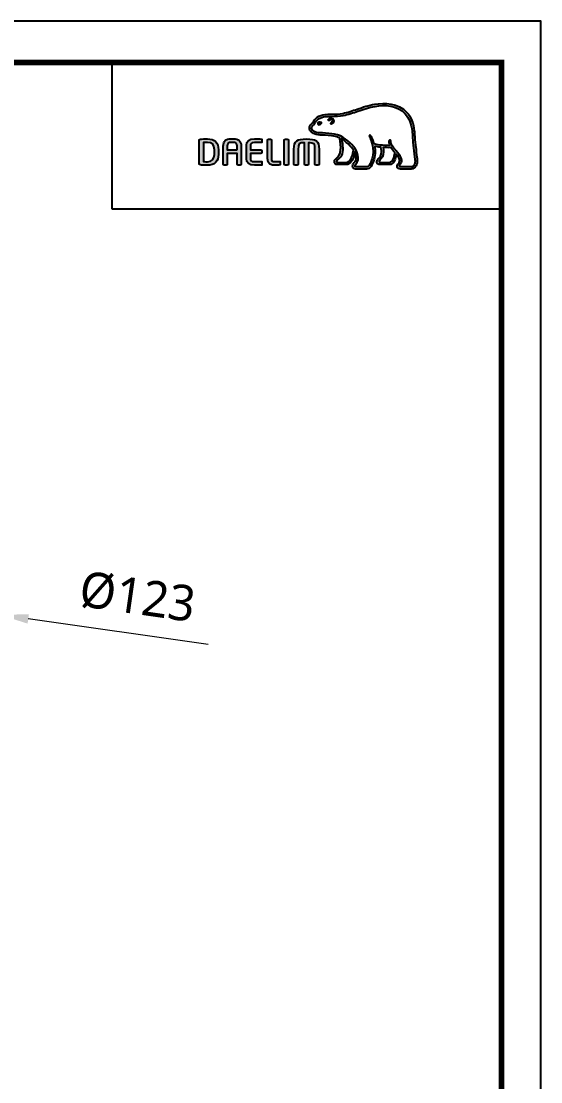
# Model space of a CAD drawing. Extents: x 4 to 1239, y 0 to 509.
# Drawn here: x 272.1 to 344.9, y 101.4 to 250 of the extents above; entities that cross this region are included whole.
import ezdxf

# ---------------------------------------------------------------- set-up
doc = ezdxf.new("R2010")
doc.units = 0
doc.header["$LTSCALE"] = 10
doc.header["$MEASUREMENT"] = 0
doc.header["$PDMODE"] = 3
doc.header["$PDSIZE"] = -10
doc.layers.get('0').update_dxf_attribs({"linetype": 'CONTINUOUS'})
doc.layers.get('DEFPOINTS').update_dxf_attribs({"linetype": 'CONTINUOUS'})
doc.layers.add('레이어 1', color=7, linetype='CONTINUOUS')
doc.styles.add('Daelim Dimension', font='')
doc.styles.get('Daelim Dimension').set_extended_font_data('NanumGothic')
doc.dimstyles.new('DEFAULT', dxfattribs={"dimscale": 2, "dimtxt": 2, "dimasz": 2, "dimexe": 0, "dimexo": 2, "dimgap": 1, "dimtad": 1, "dimdec": 1, "dimzin": 9, "dimdsep": 46, "dimtxsty": 'Daelim Dimension', "dimcen": 0.5, "dimclrd": 252, "dimclre": 252, "dimclrt": 3, "dimadec": 1, "dimazin": 0, "dimtfac": 1, "dimtdec": 1, "dimtix": 1, "dimtmove": 0, "dimatfit": 3, "dimfxl": 1, "dimtolj": 1, "dimtzin": 1, "dimlwd": 9, "dimlwe": 9, "dimarcsym": 0})

# ---------------------------------------------------------------- blocks, each defined once
blk = doc.blocks.new('*D7')
at = {"color": 5, "linetype": 'ByBlock', "lineweight": 9, "ltscale": 0.5, "transparency": 16777216}
for p, q in [((204.21, 176.05), (200.25, 176.62)), ((208.17, 175.49), (269.09, 166.8)), ((298.25, 162.65), (273.05, 166.24))]:
    blk.add_line(p, q, dxfattribs=at)
at = {"color": 5, "ltscale": 0.5, "transparency": 16777216}
for points in [[(204.3, 176.71), (204.12, 175.39), (208.17, 175.49)], [(273.14, 166.9), (272.96, 165.58), (269.09, 166.8)]]:
    blk.add_solid(points, dxfattribs=at)
at = {"layer": 'DEFPOINTS', "color": 0, "ltscale": 0.5, "transparency": 16777216}
for p in [(208.17, 175.49), (269.09, 166.8)]:
    blk.add_point(p, dxfattribs=at)
at = {"color": 7, "ltscale": 0.5, "transparency": 16777216, "insert": (288.36, 169.3), "char_height": 4, "attachment_point": 5, "rotation": 351.8869, "style": 'Daelim Dimension'}
blk.add_mtext('\\A1;{\\H1.25x;\\C256;Ø123}', dxfattribs=at)

msp = doc.modelspace()

# ---------------------------------------------------------------- hatches: boundary and pattern name
at = {"layer": '레이어 1'}
h = msp.add_hatch(color=5, dxfattribs=at)
h.dxf.hatch_style = 1
edge = h.paths.add_edge_path(flags=16)
edge.add_spline(control_points=[(327.071, 229.773), (326.922, 229.608), (326.735, 229.607), (326.727, 229.607), (326.727, 229.607), (325.232, 229.607), (325.232, 229.607), (325.177, 229.607), (325.135, 229.621), (325.107, 229.648), (325.085, 229.67), (325.074, 229.704), (325.074, 229.745), (325.074, 229.83), (325.135, 229.907), (325.201, 229.99), (325.261, 230.068), (325.319, 230.142), (325.351, 230.232), (325.433, 230.453), (325.425, 230.688), (325.327, 230.895), (325.15, 231.269), (324.888, 231.564), (324.634, 231.848), (324.634, 231.848), (324.548, 231.943), (324.548, 231.944), (324.218, 232.312), (323.877, 232.692), (323.85, 233.208), (323.844, 233.31), (323.797, 233.372), (323.731, 233.369), (323.731, 233.369), (323.634, 233.323), (323.632, 233.323), (323.606, 233.294), (323.591, 233.251), (323.591, 233.202), (323.591, 233.202), (323.592, 233.184), (323.592, 233.184), (323.605, 232.997), (323.65, 232.814), (323.728, 232.624), (323.728, 232.624), (323.736, 232.605), (323.736, 232.605), (323.736, 232.605), (323.715, 232.605), (323.715, 232.605), (322.755, 232.567), (321.814, 232.748), (321.537, 232.814), (321.366, 233.501), (321.089, 233.957), (321.077, 233.976), (321.056, 234.012), (321.021, 234.039), (320.988, 234.049), (320.988, 234.049), (320.908, 234.037), (320.898, 234.035), (320.891, 234.025), (320.877, 234.006), (320.845, 233.964), (320.845, 233.964), (320.842, 233.931), (320.842, 233.931), (320.842, 233.931), (320.867, 233.84), (320.867, 233.84), (320.888, 233.804), (321.381, 232.94), (321.381, 231.796), (321.381, 231.091), (321.196, 230.425), (320.83, 229.818), (320.743, 229.672), (320.627, 229.607), (320.456, 229.607), (320.456, 229.607), (318.982, 229.607), (318.982, 229.607), (318.933, 229.607), (318.831, 229.641), (318.831, 229.748), (318.831, 229.807), (318.885, 229.903), (318.976, 230.005), (319.591, 230.689), (319.236, 231.758), (318.647, 232.462), (318.078, 233.141), (317.149, 233.995), (315.956, 234.207), (315.534, 234.281), (314.839, 234.322), (314.278, 234.356), (314.278, 234.356), (313.711, 234.389), (313.711, 234.389), (313.42, 234.412), (312.939, 234.591), (312.793, 234.868), (312.731, 234.983), (312.738, 235.099), (312.815, 235.233), (312.864, 235.314), (312.931, 235.383), (313.015, 235.468), (313.109, 235.562), (313.204, 235.66), (313.279, 235.788), (313.279, 235.788), (313.3, 235.829), (313.3, 235.829), (313.585, 236.373), (314.172, 236.661), (315.045, 236.684), (315.045, 236.684), (315.537, 236.69), (315.537, 236.69), (316.077, 236.692), (316.691, 236.696), (317.194, 236.804), (317.902, 236.956), (318.612, 237.199), (319.239, 237.412), (319.239, 237.412), (319.259, 237.419), (319.259, 237.419), (320.034, 237.684), (320.835, 237.958), (321.654, 238.091), (322.966, 238.308), (324.766, 238.301), (325.899, 237.029), (326.422, 236.441), (326.745, 235.631), (326.856, 234.622), (326.856, 234.622), (326.852, 234.626), (326.848, 234.629), (326.857, 234.609), (326.865, 234.496), (326.912, 233.854), (326.925, 233.546), (326.939, 233.226), (327.02, 232.635), (327.02, 232.635), (327.249, 230.655), (327.249, 230.655), (327.249, 230.655), (327.262, 230.414), (327.262, 230.414), (327.262, 230.13), (327.198, 229.914), (327.071, 229.773)], knot_values=[0, 0, 0, 0, 1, 1, 1, 2, 2, 2, 3, 3, 3, 4, 4, 4, 5, 5, 5, 6, 6, 6, 7, 7, 7, 8, 8, 8, 9, 9, 9, 10, 10, 10, 11, 11, 11, 12, 12, 12, 13, 13, 13, 14, 14, 14, 15, 15, 15, 16, 16, 16, 17, 17, 17, 18, 18, 18, 19, 19, 19, 20, 20, 20, 21, 21, 21, 22, 22, 22, 23, 23, 23, 24, 24, 24, 25, 25, 25, 26, 26, 26, 27, 27, 27, 28, 28, 28, 29, 29, 29, 30, 30, 30, 31, 31, 31, 32, 32, 32, 33, 33, 33, 34, 34, 34, 35, 35, 35, 36, 36, 36, 37, 37, 37, 38, 38, 38, 39, 39, 39, 40, 40, 40, 41, 41, 41, 42, 42, 42, 43, 43, 43, 44, 44, 44, 45, 45, 45, 46, 46, 46, 47, 47, 47, 48, 48, 48, 49, 49, 49, 50, 50, 50, 51, 51, 51, 52, 52, 52, 53, 53, 53, 53], degree=3, periodic=0)
edge = h.paths.add_edge_path(flags=16)
edge.add_spline(control_points=[(323.613, 230.201), (323.613, 230.201), (322.393, 230.201), (322.393, 230.201), (322.303, 230.201), (322.231, 230.273), (322.231, 230.365), (322.231, 230.429), (322.287, 230.51), (322.34, 230.566), (322.588, 230.804), (322.842, 231.131), (322.842, 231.752), (322.842, 231.752), (322.826, 232.034), (322.826, 232.035), (322.826, 232.035), (322.781, 232.31), (322.781, 232.31), (322.781, 232.31), (322.778, 232.327), (322.778, 232.327), (322.778, 232.327), (322.796, 232.326), (322.796, 232.326), (323.024, 232.309), (323.466, 232.285), (323.889, 232.305), (323.996, 232.134), (324.169, 231.914), (324.422, 231.622), (324.41, 231.476), (324.29, 230.201), (323.613, 230.201)], knot_values=[0, 0, 0, 0, 1, 1, 1, 2, 2, 2, 3, 3, 3, 4, 4, 4, 5, 5, 5, 6, 6, 6, 7, 7, 7, 8, 8, 8, 9, 9, 9, 10, 10, 10, 11, 11, 11, 11], degree=3, periodic=0)
edge = h.paths.add_edge_path(flags=16)
edge.add_spline(control_points=[(317.491, 230.201), (317.491, 230.201), (316.419, 230.201), (316.419, 230.201), (316.339, 230.201), (316.253, 230.267), (316.253, 230.365), (316.253, 230.424), (316.303, 230.497), (316.393, 230.57), (316.664, 230.786), (317.075, 231.113), (317.12, 232.015), (317.12, 232.015), (317.126, 232.261), (317.126, 232.261), (317.126, 232.645), (317.038, 233.108), (316.954, 233.522), (316.954, 233.522), (316.941, 233.565), (316.941, 233.565), (316.941, 233.565), (316.976, 233.537), (316.976, 233.537), (317.136, 233.439), (318.01, 232.846), (318.631, 231.97), (318.58, 231.556), (318.346, 230.201), (317.491, 230.201)], knot_values=[0, 0, 0, 0, 1, 1, 1, 2, 2, 2, 3, 3, 3, 4, 4, 4, 5, 5, 5, 6, 6, 6, 7, 7, 7, 8, 8, 8, 9, 9, 9, 10, 10, 10, 10], degree=3, periodic=0)
edge = h.paths.add_edge_path()
edge.add_spline(control_points=[(327.551, 230.685), (327.551, 230.688), (327.324, 232.676), (327.324, 232.676), (327.239, 233.27), (327.227, 233.587), (327.216, 233.867), (327.216, 233.867), (327.16, 234.652), (327.16, 234.653), (327.041, 235.727), (326.693, 236.595), (326.126, 237.23), (324.902, 238.605), (322.992, 238.619), (321.604, 238.39), (320.753, 238.25), (319.939, 237.972), (319.153, 237.703), (319.153, 237.703), (319.127, 237.694), (319.127, 237.694), (318.512, 237.484), (317.815, 237.246), (317.13, 237.1), (316.66, 236.999), (316.07, 236.995), (315.55, 236.992), (315.55, 236.992), (315.035, 236.986), (315.035, 236.986), (314.045, 236.961), (313.371, 236.618), (313.03, 235.967), (313.03, 235.967), (313.015, 235.939), (313.015, 235.939), (312.959, 235.84), (312.875, 235.757), (312.8, 235.682), (312.718, 235.599), (312.625, 235.505), (312.554, 235.385), (312.483, 235.264), (312.447, 235.142), (312.447, 235.022), (312.447, 234.92), (312.472, 234.821), (312.523, 234.726), (312.734, 234.329), (313.334, 234.115), (313.692, 234.089), (313.692, 234.089), (314.219, 234.056), (314.232, 234.055), (314.759, 234.025), (315.481, 233.983), (315.902, 233.909), (316.149, 233.865), (316.429, 233.777), (316.687, 233.656), (316.705, 233.589), (316.839, 232.993), (316.839, 232.261), (316.839, 232.261), (316.834, 232.029), (316.834, 232.029), (316.795, 231.257), (316.458, 230.987), (316.211, 230.789), (316.186, 230.77), (315.967, 230.587), (315.951, 230.368), (315.94, 230.244), (315.975, 230.13), (316.051, 230.049), (316.132, 229.961), (316.257, 229.916), (316.419, 229.916), (316.419, 229.916), (317.491, 229.916), (317.491, 229.916), (318.292, 229.916), (318.689, 230.779), (318.809, 231.588), (318.809, 231.588), (318.812, 231.702), (318.812, 231.702), (318.812, 231.702), (318.845, 231.645), (318.845, 231.645), (318.948, 231.416), (319.01, 231.142), (319.01, 230.936), (319.01, 230.647), (318.92, 230.395), (318.75, 230.207), (318.707, 230.164), (318.493, 229.942), (318.493, 229.72), (318.493, 229.72), (318.495, 229.684), (318.495, 229.684), (318.525, 229.421), (318.737, 229.304), (318.934, 229.304), (318.934, 229.304), (320.456, 229.304), (320.456, 229.304), (320.731, 229.304), (320.95, 229.428), (321.091, 229.661), (321.478, 230.305), (321.674, 231.003), (321.674, 231.736), (321.674, 231.965), (321.653, 232.21), (321.61, 232.463), (321.61, 232.463), (321.607, 232.484), (321.607, 232.484), (321.607, 232.484), (321.627, 232.479), (321.627, 232.479), (321.81, 232.444), (322.105, 232.393), (322.469, 232.354), (322.469, 232.354), (322.479, 232.352), (322.479, 232.352), (322.479, 232.352), (322.528, 232.073), (322.528, 232.073), (322.528, 232.073), (322.539, 232.007), (322.539, 232.006), (322.539, 232.006), (322.553, 231.759), (322.553, 231.759), (322.553, 231.167), (322.284, 230.909), (322.14, 230.771), (322.138, 230.769), (321.936, 230.564), (321.914, 230.382), (321.914, 230.382), (321.907, 230.326), (321.907, 230.326), (321.907, 230.269), (321.922, 230.157), (322.022, 230.054), (322.11, 229.962), (322.246, 229.916), (322.427, 229.916), (322.427, 229.916), (323.613, 229.916), (323.613, 229.916), (324.333, 229.916), (324.55, 230.832), (324.637, 231.345), (324.637, 231.345), (324.641, 231.398), (324.641, 231.398), (324.641, 231.398), (324.67, 231.359), (324.67, 231.359), (324.836, 231.147), (324.981, 230.911), (325.052, 230.764), (325.088, 230.688), (325.108, 230.603), (325.108, 230.518), (325.108, 230.518), (325.081, 230.347), (325.081, 230.347), (325.054, 230.254), (324.99, 230.168), (324.928, 230.085), (324.837, 229.966), (324.742, 229.843), (324.742, 229.694), (324.742, 229.694), (324.751, 229.612), (324.751, 229.612), (324.795, 229.414), (324.955, 229.304), (325.203, 229.304), (325.203, 229.304), (326.726, 229.304), (326.726, 229.304), (326.76, 229.304), (327.058, 229.312), (327.291, 229.564), (327.477, 229.766), (327.567, 230.043), (327.567, 230.411), (327.567, 230.411), (327.551, 230.684), (327.551, 230.685)], knot_values=[0, 0, 0, 0, 1, 1, 1, 2, 2, 2, 3, 3, 3, 4, 4, 4, 5, 5, 5, 6, 6, 6, 7, 7, 7, 8, 8, 8, 9, 9, 9, 10, 10, 10, 11, 11, 11, 12, 12, 12, 13, 13, 13, 14, 14, 14, 15, 15, 15, 16, 16, 16, 17, 17, 17, 18, 18, 18, 19, 19, 19, 20, 20, 20, 21, 21, 21, 22, 22, 22, 23, 23, 23, 24, 24, 24, 25, 25, 25, 26, 26, 26, 27, 27, 27, 28, 28, 28, 29, 29, 29, 30, 30, 30, 31, 31, 31, 32, 32, 32, 33, 33, 33, 34, 34, 34, 35, 35, 35, 36, 36, 36, 37, 37, 37, 38, 38, 38, 39, 39, 39, 40, 40, 40, 41, 41, 41, 42, 42, 42, 43, 43, 43, 44, 44, 44, 45, 45, 45, 46, 46, 46, 47, 47, 47, 48, 48, 48, 49, 49, 49, 50, 50, 50, 51, 51, 51, 52, 52, 52, 53, 53, 53, 54, 54, 54, 55, 55, 55, 56, 56, 56, 57, 57, 57, 58, 58, 58, 59, 59, 59, 60, 60, 60, 61, 61, 61, 62, 62, 62, 63, 63, 63, 64, 64, 64, 65, 65, 65, 66, 66, 66, 66], degree=3, periodic=0)
edge = h.paths.add_edge_path(flags=0)
edge.add_spline(control_points=[(313.666, 235.826), (313.666, 235.826), (313.888, 235.926), (314.162, 235.821), (314.162, 235.821), (314.196, 235.806), (314.152, 235.743), (314.018, 235.564), (313.886, 235.525), (313.886, 235.525), (313.886, 235.525), (313.791, 235.491), (313.737, 235.556), (313.629, 235.683), (313.626, 235.758), (313.626, 235.758), (313.626, 235.758), (313.614, 235.813), (313.666, 235.826)], knot_values=[0, 0, 0, 0, 1, 1, 1, 2, 2, 2, 3, 3, 3, 4, 4, 4, 5, 5, 5, 6, 6, 6, 6], degree=3, periodic=0)
edge = h.paths.add_edge_path(flags=0)
edge.add_spline(control_points=[(315.129, 236.234), (315.095, 236.198), (315.093, 236.137), (315.129, 236.106), (315.163, 236.075), (315.222, 236.083), (315.255, 236.119), (315.273, 236.137), (315.455, 236.353), (315.612, 236.243), (315.669, 236.202), (315.693, 236.143), (315.684, 236.068), (315.671, 235.947), (315.566, 235.809), (315.492, 235.762), (315.451, 235.737), (315.424, 235.683), (315.444, 235.64), (315.463, 235.597), (315.518, 235.584), (315.562, 235.605), (315.693, 235.668), (315.859, 235.877), (315.882, 236.073), (315.897, 236.209), (315.836, 236.321), (315.727, 236.396), (315.492, 236.562), (315.227, 236.34), (315.129, 236.234)], knot_values=[0, 0, 0, 0, 1, 1, 1, 2, 2, 2, 3, 3, 3, 4, 4, 4, 5, 5, 5, 6, 6, 6, 7, 7, 7, 8, 8, 8, 9, 9, 9, 10, 10, 10, 10], degree=3, periodic=0)
edge = h.paths.add_edge_path(flags=0)
edge.add_spline(control_points=[(315.099, 236.072), (315.099, 236.072), (315.099, 236.072), (315.099, 236.072), (315.099, 236.072), (315.099, 236.072), (315.099, 236.072)], knot_values=[0, 0, 0, 0, 1, 1, 1, 2, 2, 2, 2], degree=3, periodic=0)
h = msp.add_hatch(color=5, dxfattribs=at)
h.dxf.hatch_style = 2
edge = h.paths.add_edge_path()
edge.add_spline(control_points=[(315.129, 236.234), (315.095, 236.198), (315.093, 236.137), (315.129, 236.106), (315.163, 236.075), (315.222, 236.083), (315.255, 236.119), (315.273, 236.137), (315.455, 236.353), (315.612, 236.243), (315.669, 236.202), (315.693, 236.143), (315.684, 236.068), (315.671, 235.947), (315.566, 235.809), (315.492, 235.762), (315.451, 235.737), (315.424, 235.683), (315.444, 235.64), (315.463, 235.597), (315.518, 235.584), (315.562, 235.605), (315.693, 235.668), (315.859, 235.877), (315.882, 236.073), (315.897, 236.209), (315.836, 236.321), (315.727, 236.396), (315.492, 236.562), (315.227, 236.34), (315.129, 236.234)], knot_values=[0, 0, 0, 0, 1, 1, 1, 2, 2, 2, 3, 3, 3, 4, 4, 4, 5, 5, 5, 6, 6, 6, 7, 7, 7, 8, 8, 8, 9, 9, 9, 10, 10, 10, 10], degree=3, periodic=0)
h = msp.add_hatch(color=5, dxfattribs=at)
h.dxf.hatch_style = 2
edge = h.paths.add_edge_path()
edge.add_spline(control_points=[(313.666, 235.826), (313.666, 235.826), (313.888, 235.926), (314.162, 235.821), (314.162, 235.821), (314.196, 235.806), (314.152, 235.743), (314.018, 235.564), (313.886, 235.525), (313.886, 235.525), (313.886, 235.525), (313.791, 235.491), (313.737, 235.556), (313.629, 235.683), (313.626, 235.758), (313.626, 235.758), (313.626, 235.758), (313.614, 235.813), (313.666, 235.826)], knot_values=[0, 0, 0, 0, 1, 1, 1, 2, 2, 2, 3, 3, 3, 4, 4, 4, 5, 5, 5, 6, 6, 6, 6], degree=3, periodic=0)
h = msp.add_hatch(color=5, dxfattribs=at)
h.dxf.hatch_style = 2
edge = h.paths.add_edge_path()
edge.add_spline(control_points=[(299.13, 231.363), (299.13, 230.668), (298.813, 230.33), (298.16, 230.33), (298.16, 230.33), (297.714, 230.338), (297.597, 230.34), (297.597, 230.34), (297.597, 233.005), (297.597, 233.005), (297.829, 233.028), (298.157, 233.032), (298.161, 233.032), (298.831, 233.032), (299.13, 232.713), (299.13, 232), (299.13, 232), (299.13, 231.363), (299.13, 231.363)], knot_values=[0, 0, 0, 0, 1, 1, 1, 2, 2, 2, 3, 3, 3, 4, 4, 4, 5, 5, 5, 6, 6, 6, 6], degree=3, periodic=0)
edge = h.paths.add_edge_path()
edge.add_spline(control_points=[(298.16, 233.532), (297.798, 233.532), (297.328, 233.51), (297.174, 233.485), (297.077, 233.469), (297.016, 233.397), (297.016, 233.302), (297.016, 233.302), (297.016, 230.06), (297.016, 230.06), (297.016, 229.96), (297.078, 229.89), (297.178, 229.876), (297.324, 229.852), (297.793, 229.83), (298.16, 229.83), (299.172, 229.83), (299.706, 230.36), (299.706, 231.363), (299.706, 231.363), (299.706, 232), (299.706, 232), (299.706, 233.002), (299.172, 233.532), (298.16, 233.532)], knot_values=[0, 0, 0, 0, 1, 1, 1, 2, 2, 2, 3, 3, 3, 4, 4, 4, 5, 5, 5, 6, 6, 6, 7, 7, 7, 8, 8, 8, 8], degree=3, periodic=0)
h = msp.add_hatch(color=5, dxfattribs=at)
h.dxf.hatch_style = 2
edge = h.paths.add_edge_path()
edge.add_spline(control_points=[(302.315, 232.003), (302.315, 232.003), (300.951, 232.003), (300.951, 232.003), (300.951, 232.054), (300.951, 232.49), (300.951, 232.49), (300.951, 232.945), (301.087, 233.022), (301.492, 233.022), (301.492, 233.022), (301.775, 233.022), (301.775, 233.022), (302.18, 233.022), (302.315, 232.945), (302.315, 232.49), (302.315, 232.49), (302.315, 232.054), (302.315, 232.003)], knot_values=[0, 0, 0, 0, 1, 1, 1, 2, 2, 2, 3, 3, 3, 4, 4, 4, 5, 5, 5, 6, 6, 6, 6], degree=3, periodic=0)
edge = h.paths.add_edge_path()
edge.add_spline(control_points=[(301.775, 233.532), (301.775, 233.532), (301.492, 233.532), (301.492, 233.532), (300.719, 233.532), (300.375, 233.211), (300.375, 232.49), (300.375, 232.49), (300.375, 230.023), (300.375, 230.023), (300.375, 229.936), (300.445, 229.863), (300.529, 229.863), (300.529, 229.863), (300.798, 229.863), (300.798, 229.863), (300.894, 229.863), (300.951, 229.944), (300.951, 230.023), (300.951, 230.023), (300.951, 231.441), (300.951, 231.496), (300.951, 231.496), (302.315, 231.496), (302.315, 231.496), (302.315, 231.441), (302.315, 230.023), (302.315, 230.023), (302.315, 229.935), (302.385, 229.863), (302.471, 229.863), (302.471, 229.863), (302.738, 229.863), (302.738, 229.863), (302.831, 229.863), (302.894, 229.946), (302.894, 230.023), (302.894, 230.023), (302.894, 232.49), (302.894, 232.49), (302.894, 233.211), (302.549, 233.532), (301.775, 233.532)], knot_values=[0, 0, 0, 0, 1, 1, 1, 2, 2, 2, 3, 3, 3, 4, 4, 4, 5, 5, 5, 6, 6, 6, 7, 7, 7, 8, 8, 8, 9, 9, 9, 10, 10, 10, 11, 11, 11, 12, 12, 12, 13, 13, 13, 14, 14, 14, 14], degree=3, periodic=0)
h = msp.add_hatch(color=5, dxfattribs=at)
h.dxf.hatch_style = 2
edge = h.paths.add_edge_path()
edge.add_spline(control_points=[(303.627, 232.59), (303.627, 232.59), (303.627, 230.774), (303.627, 230.774), (303.627, 230.138), (303.99, 229.83), (304.737, 229.83), (305.066, 229.83), (305.515, 229.836), (305.694, 229.853), (305.692, 229.853), (305.781, 229.861), (305.781, 229.861), (305.781, 229.861), (305.807, 229.864), (305.807, 229.864), (305.807, 229.864), (305.807, 230.35), (305.807, 230.35), (305.807, 230.35), (304.741, 230.35), (304.741, 230.35), (304.206, 230.35), (304.206, 230.5), (304.206, 230.774), (304.206, 230.774), (304.206, 231.447), (304.206, 231.499), (304.261, 231.499), (305.64, 231.499), (305.64, 231.499), (305.73, 231.499), (305.804, 231.571), (305.804, 231.659), (305.804, 231.659), (305.804, 231.839), (305.804, 231.839), (305.804, 231.928), (305.73, 232), (305.64, 232), (305.64, 232), (304.261, 232), (304.206, 232), (304.206, 232.052), (304.206, 232.59), (304.206, 232.59), (304.206, 232.863), (304.206, 233.013), (304.741, 233.013), (304.741, 233.013), (305.807, 233.009), (305.807, 233.009), (305.807, 233.009), (305.807, 233.492), (305.807, 233.492), (305.807, 233.492), (305.693, 233.504), (305.693, 233.504), (305.484, 233.523), (305.003, 233.532), (304.737, 233.532), (303.99, 233.532), (303.627, 233.224), (303.627, 232.59)], knot_values=[0, 0, 0, 0, 1, 1, 1, 2, 2, 2, 3, 3, 3, 4, 4, 4, 5, 5, 5, 6, 6, 6, 7, 7, 7, 8, 8, 8, 9, 9, 9, 10, 10, 10, 11, 11, 11, 12, 12, 12, 13, 13, 13, 14, 14, 14, 15, 15, 15, 16, 16, 16, 17, 17, 17, 18, 18, 18, 19, 19, 19, 20, 20, 20, 21, 21, 21, 21], degree=3, periodic=0)
h = msp.add_hatch(color=5, dxfattribs=at)
h.dxf.hatch_style = 2
edge = h.paths.add_edge_path()
edge.add_spline(control_points=[(306.733, 233.5), (306.644, 233.5), (306.568, 233.426), (306.568, 233.338), (306.568, 233.338), (306.568, 230.774), (306.568, 230.774), (306.568, 229.937), (307.139, 229.83), (307.636, 229.83), (308, 229.83), (308.094, 229.845), (308.202, 229.863), (308.202, 229.863), (308.265, 229.873), (308.265, 229.873), (308.264, 229.873), (308.348, 229.883), (308.348, 229.883), (308.348, 229.883), (308.373, 229.887), (308.373, 229.887), (308.373, 229.887), (308.373, 230.35), (308.373, 230.35), (308.373, 230.35), (307.641, 230.35), (307.641, 230.35), (307.146, 230.35), (307.146, 230.537), (307.146, 230.718), (307.146, 230.718), (307.146, 233.338), (307.146, 233.338), (307.146, 233.426), (307.071, 233.5), (306.982, 233.5), (306.982, 233.5), (306.733, 233.5), (306.733, 233.5)], knot_values=[0, 0, 0, 0, 1, 1, 1, 2, 2, 2, 3, 3, 3, 4, 4, 4, 5, 5, 5, 6, 6, 6, 7, 7, 7, 8, 8, 8, 9, 9, 9, 10, 10, 10, 11, 11, 11, 12, 12, 12, 13, 13, 13, 13], degree=3, periodic=0)
h = msp.add_hatch(color=5, dxfattribs=at)
h.dxf.hatch_style = 2
edge = h.paths.add_edge_path()
edge.add_spline(control_points=[(309.088, 233.5), (308.992, 233.5), (308.935, 233.42), (308.935, 233.343), (308.935, 233.343), (308.935, 230.023), (308.935, 230.023), (308.935, 229.935), (309.004, 229.863), (309.088, 229.863), (309.088, 229.863), (309.358, 229.863), (309.358, 229.863), (309.454, 229.863), (309.512, 229.944), (309.512, 230.023), (309.512, 230.023), (309.512, 233.343), (309.512, 233.343), (309.512, 233.431), (309.444, 233.5), (309.358, 233.5), (309.358, 233.5), (309.088, 233.5), (309.088, 233.5)], knot_values=[0, 0, 0, 0, 1, 1, 1, 2, 2, 2, 3, 3, 3, 4, 4, 4, 5, 5, 5, 6, 6, 6, 7, 7, 7, 8, 8, 8, 8], degree=3, periodic=0)
h = msp.add_hatch(color=5, dxfattribs=at)
h.dxf.hatch_style = 2
edge = h.paths.add_edge_path()
edge.add_spline(control_points=[(310.289, 232.067), (310.289, 232.067), (310.289, 230.023), (310.289, 230.023), (310.289, 229.935), (310.358, 229.863), (310.443, 229.863), (310.443, 229.863), (310.717, 229.863), (310.717, 229.863), (310.813, 229.863), (310.871, 229.944), (310.871, 230.023), (310.871, 230.023), (310.871, 232.016), (310.871, 232.016), (310.871, 232.895), (311.02, 232.98), (311.763, 232.982), (311.763, 232.928), (311.763, 230.023), (311.763, 230.023), (311.763, 229.931), (311.829, 229.863), (311.917, 229.863), (311.917, 229.863), (312.185, 229.863), (312.185, 229.863), (312.281, 229.863), (312.339, 229.944), (312.339, 230.023), (312.339, 230.023), (312.339, 232.919), (312.339, 232.977), (312.687, 232.975), (312.931, 232.947), (313.063, 232.814), (313.202, 232.675), (313.23, 232.416), (313.23, 232.016), (313.23, 232.016), (313.23, 230.023), (313.23, 230.023), (313.23, 229.936), (313.301, 229.863), (313.385, 229.863), (313.385, 229.863), (313.659, 229.863), (313.659, 229.863), (313.755, 229.863), (313.813, 229.946), (313.813, 230.023), (313.813, 230.023), (313.813, 232.067), (313.813, 232.067), (313.813, 233.305), (313.374, 233.515), (312.054, 233.515), (310.729, 233.515), (310.289, 233.305), (310.289, 232.067)], knot_values=[0, 0, 0, 0, 1, 1, 1, 2, 2, 2, 3, 3, 3, 4, 4, 4, 5, 5, 5, 6, 6, 6, 7, 7, 7, 8, 8, 8, 9, 9, 9, 10, 10, 10, 11, 11, 11, 12, 12, 12, 13, 13, 13, 14, 14, 14, 15, 15, 15, 16, 16, 16, 17, 17, 17, 18, 18, 18, 19, 19, 19, 20, 20, 20, 20], degree=3, periodic=0)

# ---------------------------------------------------------------- linework, layer by layer
at = {"color": 5, "ltscale": 0.5}
msp.add_line((284.831, 223.679), (284.831, 244.219), dxfattribs=at)
at = {"color": 5}
msp.add_line((317.443, 229.916), (317.443, 229.916), dxfattribs=at)
at = {"color": 5, "ltscale": 40}
msp.add_line((339.366, 223.679), (284.831, 223.679), dxfattribs=at)
at = {"ltscale": 0.5}
msp.add_lwpolyline([(3.658, 0), (344.886, 0), (344.886, 250.024), (3.658, 250.024)], close=True, dxfattribs=at)
at = {"color": 5, "linetype": 'ByBlock', "lineweight": 200, "const_width": 0.786}
msp.add_lwpolyline([(9.145, 10.706), (339.366, 10.706), (339.366, 244.219), (9.145, 244.219)], close=True, dxfattribs=at)
at = {"layer": '레이어 1', "color": 5}
for points, knots in [([(327.551, 230.685), (327.551, 230.688), (327.324, 232.676), (327.324, 232.676), (327.239, 233.27), (327.227, 233.587), (327.216, 233.867), (327.216, 233.867), (327.16, 234.652), (327.16, 234.653), (327.041, 235.727), (326.693, 236.595), (326.126, 237.23), (324.902, 238.605), (322.992, 238.619), (321.604, 238.39), (320.753, 238.25), (319.939, 237.972), (319.153, 237.703), (319.153, 237.703), (319.127, 237.694), (319.127, 237.694), (318.512, 237.484), (317.815, 237.246), (317.13, 237.1), (316.66, 236.999), (316.07, 236.995), (315.55, 236.992), (315.55, 236.992), (315.035, 236.986), (315.035, 236.986), (314.045, 236.961), (313.371, 236.618), (313.03, 235.967), (313.03, 235.967), (313.015, 235.939), (313.015, 235.939), (312.959, 235.84), (312.875, 235.757), (312.8, 235.682), (312.718, 235.599), (312.625, 235.505), (312.554, 235.385), (312.483, 235.264), (312.447, 235.142), (312.447, 235.022), (312.447, 234.92), (312.472, 234.821), (312.523, 234.726), (312.734, 234.329), (313.334, 234.115), (313.692, 234.089), (313.692, 234.089), (314.219, 234.056), (314.232, 234.055), (314.759, 234.025), (315.481, 233.983), (315.902, 233.909), (316.149, 233.865), (316.429, 233.777), (316.687, 233.656), (316.705, 233.589), (316.839, 232.993), (316.839, 232.261), (316.839, 232.261), (316.834, 232.029), (316.834, 232.029), (316.795, 231.257), (316.458, 230.987), (316.211, 230.789), (316.186, 230.77), (315.967, 230.587), (315.951, 230.368), (315.94, 230.244), (315.975, 230.13), (316.051, 230.049), (316.132, 229.961), (316.257, 229.916), (316.419, 229.916), (316.419, 229.916), (317.491, 229.916), (317.491, 229.916), (318.292, 229.916), (318.689, 230.779), (318.809, 231.588), (318.809, 231.588), (318.812, 231.702), (318.812, 231.702), (318.812, 231.702), (318.845, 231.645), (318.845, 231.645), (318.948, 231.416), (319.01, 231.142), (319.01, 230.936), (319.01, 230.647), (318.92, 230.395), (318.75, 230.207), (318.707, 230.164), (318.493, 229.942), (318.493, 229.72), (318.493, 229.72), (318.495, 229.684), (318.495, 229.684), (318.525, 229.421), (318.737, 229.304), (318.934, 229.304), (318.934, 229.304), (320.456, 229.304), (320.456, 229.304), (320.731, 229.304), (320.95, 229.428), (321.091, 229.661), (321.478, 230.305), (321.674, 231.003), (321.674, 231.736), (321.674, 231.965), (321.653, 232.21), (321.61, 232.463), (321.61, 232.463), (321.607, 232.484), (321.607, 232.484), (321.607, 232.484), (321.627, 232.479), (321.627, 232.479), (321.81, 232.444), (322.105, 232.393), (322.469, 232.354), (322.469, 232.354), (322.479, 232.352), (322.479, 232.352), (322.479, 232.352), (322.528, 232.073), (322.528, 232.073), (322.528, 232.073), (322.539, 232.007), (322.539, 232.006), (322.539, 232.006), (322.553, 231.759), (322.553, 231.759), (322.553, 231.167), (322.284, 230.909), (322.14, 230.771), (322.138, 230.769), (321.936, 230.564), (321.914, 230.382), (321.914, 230.382), (321.907, 230.326), (321.907, 230.326), (321.907, 230.269), (321.922, 230.157), (322.022, 230.054), (322.11, 229.962), (322.246, 229.916), (322.427, 229.916), (322.427, 229.916), (323.613, 229.916), (323.613, 229.916), (324.333, 229.916), (324.55, 230.832), (324.637, 231.345), (324.637, 231.345), (324.641, 231.398), (324.641, 231.398), (324.641, 231.398), (324.67, 231.359), (324.67, 231.359), (324.836, 231.147), (324.981, 230.911), (325.052, 230.764), (325.088, 230.688), (325.108, 230.603), (325.108, 230.518), (325.108, 230.518), (325.081, 230.347), (325.081, 230.347), (325.054, 230.254), (324.99, 230.168), (324.928, 230.085), (324.837, 229.966), (324.742, 229.843), (324.742, 229.694), (324.742, 229.694), (324.751, 229.612), (324.751, 229.612), (324.795, 229.414), (324.955, 229.304), (325.203, 229.304), (325.203, 229.304), (326.726, 229.304), (326.726, 229.304), (326.76, 229.304), (327.058, 229.312), (327.291, 229.564), (327.477, 229.766), (327.567, 230.043), (327.567, 230.411), (327.567, 230.411), (327.551, 230.684), (327.551, 230.685)], [0, 0, 0, 0, 1, 1, 1, 2, 2, 2, 3, 3, 3, 4, 4, 4, 5, 5, 5, 6, 6, 6, 7, 7, 7, 8, 8, 8, 9, 9, 9, 10, 10, 10, 11, 11, 11, 12, 12, 12, 13, 13, 13, 14, 14, 14, 15, 15, 15, 16, 16, 16, 17, 17, 17, 18, 18, 18, 19, 19, 19, 20, 20, 20, 21, 21, 21, 22, 22, 22, 23, 23, 23, 24, 24, 24, 25, 25, 25, 26, 26, 26, 27, 27, 27, 28, 28, 28, 29, 29, 29, 30, 30, 30, 31, 31, 31, 32, 32, 32, 33, 33, 33, 34, 34, 34, 35, 35, 35, 36, 36, 36, 37, 37, 37, 38, 38, 38, 39, 39, 39, 40, 40, 40, 41, 41, 41, 42, 42, 42, 43, 43, 43, 44, 44, 44, 45, 45, 45, 46, 46, 46, 47, 47, 47, 48, 48, 48, 49, 49, 49, 50, 50, 50, 51, 51, 51, 52, 52, 52, 53, 53, 53, 54, 54, 54, 55, 55, 55, 56, 56, 56, 57, 57, 57, 58, 58, 58, 59, 59, 59, 60, 60, 60, 61, 61, 61, 62, 62, 62, 63, 63, 63, 64, 64, 64, 65, 65, 65, 66, 66, 66, 66]), ([(315.129, 236.234), (315.095, 236.198), (315.093, 236.137), (315.129, 236.106), (315.163, 236.075), (315.222, 236.083), (315.255, 236.119), (315.273, 236.137), (315.455, 236.353), (315.612, 236.243), (315.669, 236.202), (315.693, 236.143), (315.684, 236.068), (315.671, 235.947), (315.566, 235.809), (315.492, 235.762), (315.451, 235.737), (315.424, 235.683), (315.444, 235.64), (315.463, 235.597), (315.518, 235.584), (315.562, 235.605), (315.693, 235.668), (315.859, 235.877), (315.882, 236.073), (315.897, 236.209), (315.836, 236.321), (315.727, 236.396), (315.492, 236.562), (315.227, 236.34), (315.129, 236.234)], [0, 0, 0, 0, 1, 1, 1, 2, 2, 2, 3, 3, 3, 4, 4, 4, 5, 5, 5, 6, 6, 6, 7, 7, 7, 8, 8, 8, 9, 9, 9, 10, 10, 10, 10]), ([(313.666, 235.826), (313.666, 235.826), (313.888, 235.926), (314.162, 235.821), (314.162, 235.821), (314.196, 235.806), (314.152, 235.743), (314.018, 235.564), (313.886, 235.525), (313.886, 235.525), (313.886, 235.525), (313.791, 235.491), (313.737, 235.556), (313.629, 235.683), (313.626, 235.758), (313.626, 235.758), (313.626, 235.758), (313.614, 235.813), (313.666, 235.826)], [0, 0, 0, 0, 1, 1, 1, 2, 2, 2, 3, 3, 3, 4, 4, 4, 5, 5, 5, 6, 6, 6, 6]), ([(315.099, 236.072), (315.099, 236.072), (315.099, 236.072), (315.099, 236.072), (315.099, 236.072), (315.099, 236.072), (315.099, 236.072)], [0, 0, 0, 0, 1, 1, 1, 2, 2, 2, 2]), ([(298.16, 233.532), (297.798, 233.532), (297.328, 233.51), (297.174, 233.485), (297.077, 233.469), (297.016, 233.397), (297.016, 233.302), (297.016, 233.302), (297.016, 230.06), (297.016, 230.06), (297.016, 229.96), (297.078, 229.89), (297.178, 229.876), (297.324, 229.852), (297.793, 229.83), (298.16, 229.83), (299.172, 229.83), (299.706, 230.36), (299.706, 231.363), (299.706, 231.363), (299.706, 232), (299.706, 232), (299.706, 233.002), (299.172, 233.532), (298.16, 233.532)], [0, 0, 0, 0, 1, 1, 1, 2, 2, 2, 3, 3, 3, 4, 4, 4, 5, 5, 5, 6, 6, 6, 7, 7, 7, 8, 8, 8, 8]), ([(301.775, 233.532), (301.775, 233.532), (301.492, 233.532), (301.492, 233.532), (300.719, 233.532), (300.375, 233.211), (300.375, 232.49), (300.375, 232.49), (300.375, 230.023), (300.375, 230.023), (300.375, 229.936), (300.445, 229.863), (300.529, 229.863), (300.529, 229.863), (300.798, 229.863), (300.798, 229.863), (300.894, 229.863), (300.951, 229.944), (300.951, 230.023), (300.951, 230.023), (300.951, 231.441), (300.951, 231.496), (300.951, 231.496), (302.315, 231.496), (302.315, 231.496), (302.315, 231.441), (302.315, 230.023), (302.315, 230.023), (302.315, 229.935), (302.385, 229.863), (302.471, 229.863), (302.471, 229.863), (302.738, 229.863), (302.738, 229.863), (302.831, 229.863), (302.894, 229.946), (302.894, 230.023), (302.894, 230.023), (302.894, 232.49), (302.894, 232.49), (302.894, 233.211), (302.549, 233.532), (301.775, 233.532)], [0, 0, 0, 0, 1, 1, 1, 2, 2, 2, 3, 3, 3, 4, 4, 4, 5, 5, 5, 6, 6, 6, 7, 7, 7, 8, 8, 8, 9, 9, 9, 10, 10, 10, 11, 11, 11, 12, 12, 12, 13, 13, 13, 14, 14, 14, 14]), ([(303.627, 232.59), (303.627, 232.59), (303.627, 230.774), (303.627, 230.774), (303.627, 230.138), (303.99, 229.83), (304.737, 229.83), (305.066, 229.83), (305.515, 229.836), (305.694, 229.853), (305.692, 229.853), (305.781, 229.861), (305.781, 229.861), (305.781, 229.861), (305.807, 229.864), (305.807, 229.864), (305.807, 229.864), (305.807, 230.35), (305.807, 230.35), (305.807, 230.35), (304.741, 230.35), (304.741, 230.35), (304.206, 230.35), (304.206, 230.5), (304.206, 230.774), (304.206, 230.774), (304.206, 231.447), (304.206, 231.499), (304.261, 231.499), (305.64, 231.499), (305.64, 231.499), (305.73, 231.499), (305.804, 231.571), (305.804, 231.659), (305.804, 231.659), (305.804, 231.839), (305.804, 231.839), (305.804, 231.928), (305.73, 232), (305.64, 232), (305.64, 232), (304.261, 232), (304.206, 232), (304.206, 232.052), (304.206, 232.59), (304.206, 232.59), (304.206, 232.863), (304.206, 233.013), (304.741, 233.013), (304.741, 233.013), (305.807, 233.009), (305.807, 233.009), (305.807, 233.009), (305.807, 233.492), (305.807, 233.492), (305.807, 233.492), (305.693, 233.504), (305.693, 233.504), (305.484, 233.523), (305.003, 233.532), (304.737, 233.532), (303.99, 233.532), (303.627, 233.224), (303.627, 232.59)], [0, 0, 0, 0, 1, 1, 1, 2, 2, 2, 3, 3, 3, 4, 4, 4, 5, 5, 5, 6, 6, 6, 7, 7, 7, 8, 8, 8, 9, 9, 9, 10, 10, 10, 11, 11, 11, 12, 12, 12, 13, 13, 13, 14, 14, 14, 15, 15, 15, 16, 16, 16, 17, 17, 17, 18, 18, 18, 19, 19, 19, 20, 20, 20, 21, 21, 21, 21]), ([(306.733, 233.5), (306.644, 233.5), (306.568, 233.426), (306.568, 233.338), (306.568, 233.338), (306.568, 230.774), (306.568, 230.774), (306.568, 229.937), (307.139, 229.83), (307.636, 229.83), (308, 229.83), (308.094, 229.845), (308.202, 229.863), (308.202, 229.863), (308.265, 229.873), (308.265, 229.873), (308.264, 229.873), (308.348, 229.883), (308.348, 229.883), (308.348, 229.883), (308.373, 229.887), (308.373, 229.887), (308.373, 229.887), (308.373, 230.35), (308.373, 230.35), (308.373, 230.35), (307.641, 230.35), (307.641, 230.35), (307.146, 230.35), (307.146, 230.537), (307.146, 230.718), (307.146, 230.718), (307.146, 233.338), (307.146, 233.338), (307.146, 233.426), (307.071, 233.5), (306.982, 233.5), (306.982, 233.5), (306.733, 233.5), (306.733, 233.5)], [0, 0, 0, 0, 1, 1, 1, 2, 2, 2, 3, 3, 3, 4, 4, 4, 5, 5, 5, 6, 6, 6, 7, 7, 7, 8, 8, 8, 9, 9, 9, 10, 10, 10, 11, 11, 11, 12, 12, 12, 13, 13, 13, 13]), ([(309.088, 233.5), (308.992, 233.5), (308.935, 233.42), (308.935, 233.343), (308.935, 233.343), (308.935, 230.023), (308.935, 230.023), (308.935, 229.935), (309.004, 229.863), (309.088, 229.863), (309.088, 229.863), (309.358, 229.863), (309.358, 229.863), (309.454, 229.863), (309.512, 229.944), (309.512, 230.023), (309.512, 230.023), (309.512, 233.343), (309.512, 233.343), (309.512, 233.431), (309.444, 233.5), (309.358, 233.5), (309.358, 233.5), (309.088, 233.5), (309.088, 233.5)], [0, 0, 0, 0, 1, 1, 1, 2, 2, 2, 3, 3, 3, 4, 4, 4, 5, 5, 5, 6, 6, 6, 7, 7, 7, 8, 8, 8, 8]), ([(310.289, 232.067), (310.289, 232.067), (310.289, 230.023), (310.289, 230.023), (310.289, 229.935), (310.358, 229.863), (310.443, 229.863), (310.443, 229.863), (310.717, 229.863), (310.717, 229.863), (310.813, 229.863), (310.871, 229.944), (310.871, 230.023), (310.871, 230.023), (310.871, 232.016), (310.871, 232.016), (310.871, 232.895), (311.02, 232.98), (311.763, 232.982), (311.763, 232.928), (311.763, 230.023), (311.763, 230.023), (311.763, 229.931), (311.829, 229.863), (311.917, 229.863), (311.917, 229.863), (312.185, 229.863), (312.185, 229.863), (312.281, 229.863), (312.339, 229.944), (312.339, 230.023), (312.339, 230.023), (312.339, 232.919), (312.339, 232.977), (312.687, 232.975), (312.931, 232.947), (313.063, 232.814), (313.202, 232.675), (313.23, 232.416), (313.23, 232.016), (313.23, 232.016), (313.23, 230.023), (313.23, 230.023), (313.23, 229.936), (313.301, 229.863), (313.385, 229.863), (313.385, 229.863), (313.659, 229.863), (313.659, 229.863), (313.755, 229.863), (313.813, 229.946), (313.813, 230.023), (313.813, 230.023), (313.813, 232.067), (313.813, 232.067), (313.813, 233.305), (313.374, 233.515), (312.054, 233.515), (310.729, 233.515), (310.289, 233.305), (310.289, 232.067)], [0, 0, 0, 0, 1, 1, 1, 2, 2, 2, 3, 3, 3, 4, 4, 4, 5, 5, 5, 6, 6, 6, 7, 7, 7, 8, 8, 8, 9, 9, 9, 10, 10, 10, 11, 11, 11, 12, 12, 12, 13, 13, 13, 14, 14, 14, 15, 15, 15, 16, 16, 16, 17, 17, 17, 18, 18, 18, 19, 19, 19, 20, 20, 20, 20]), ([(317.491, 230.201), (317.491, 230.201), (316.419, 230.201), (316.419, 230.201), (316.339, 230.201), (316.253, 230.267), (316.253, 230.365), (316.253, 230.424), (316.303, 230.497), (316.393, 230.57), (316.664, 230.786), (317.075, 231.113), (317.12, 232.015), (317.12, 232.015), (317.126, 232.261), (317.126, 232.261), (317.126, 232.645), (317.038, 233.108), (316.954, 233.522), (316.954, 233.522), (316.941, 233.565), (316.941, 233.565), (316.941, 233.565), (316.976, 233.537), (316.976, 233.537), (317.136, 233.439), (318.01, 232.846), (318.631, 231.97), (318.58, 231.556), (318.346, 230.201), (317.491, 230.201)], [0, 0, 0, 0, 1, 1, 1, 2, 2, 2, 3, 3, 3, 4, 4, 4, 5, 5, 5, 6, 6, 6, 7, 7, 7, 8, 8, 8, 9, 9, 9, 10, 10, 10, 10]), ([(320.867, 233.84), (320.888, 233.804), (321.381, 232.94), (321.381, 231.796), (321.381, 231.091), (321.196, 230.425), (320.83, 229.818)], [24, 24, 24, 24, 25, 25, 25, 26, 26, 26, 26]), ([(299.13, 231.363), (299.13, 230.668), (298.813, 230.33), (298.16, 230.33), (298.16, 230.33), (297.714, 230.338), (297.597, 230.34), (297.597, 230.34), (297.597, 233.005), (297.597, 233.005), (297.829, 233.028), (298.157, 233.032), (298.161, 233.032), (298.831, 233.032), (299.13, 232.713), (299.13, 232), (299.13, 232), (299.13, 231.363), (299.13, 231.363)], [0, 0, 0, 0, 1, 1, 1, 2, 2, 2, 3, 3, 3, 4, 4, 4, 5, 5, 5, 6, 6, 6, 6]), ([(302.315, 232.003), (302.315, 232.003), (300.951, 232.003), (300.951, 232.003), (300.951, 232.054), (300.951, 232.49), (300.951, 232.49), (300.951, 232.945), (301.087, 233.022), (301.492, 233.022), (301.492, 233.022), (301.775, 233.022), (301.775, 233.022), (302.18, 233.022), (302.315, 232.945), (302.315, 232.49), (302.315, 232.49), (302.315, 232.054), (302.315, 232.003)], [0, 0, 0, 0, 1, 1, 1, 2, 2, 2, 3, 3, 3, 4, 4, 4, 5, 5, 5, 6, 6, 6, 6]), ([(323.613, 230.201), (323.613, 230.201), (322.393, 230.201), (322.393, 230.201), (322.303, 230.201), (322.231, 230.273), (322.231, 230.365), (322.231, 230.429), (322.287, 230.51), (322.34, 230.566), (322.588, 230.804), (322.842, 231.131), (322.842, 231.752), (322.842, 231.752), (322.826, 232.034), (322.826, 232.035), (322.826, 232.035), (322.781, 232.31), (322.781, 232.31), (322.781, 232.31), (322.778, 232.327), (322.778, 232.327), (322.778, 232.327), (322.796, 232.326), (322.796, 232.326), (323.024, 232.309), (323.466, 232.285), (323.889, 232.305), (323.996, 232.134), (324.169, 231.914), (324.422, 231.622), (324.41, 231.476), (324.29, 230.201), (323.613, 230.201)], [0, 0, 0, 0, 1, 1, 1, 2, 2, 2, 3, 3, 3, 4, 4, 4, 5, 5, 5, 6, 6, 6, 7, 7, 7, 8, 8, 8, 9, 9, 9, 10, 10, 10, 11, 11, 11, 11]), ([(318.982, 229.607), (318.933, 229.607), (318.831, 229.641), (318.831, 229.748), (318.831, 229.807), (318.885, 229.903), (318.976, 230.005)], [28, 28, 28, 28, 29, 29, 29, 30, 30, 30, 30]), ([(325.107, 229.648), (325.085, 229.67), (325.074, 229.704), (325.074, 229.745), (325.074, 229.83), (325.135, 229.907), (325.201, 229.99)], [3, 3, 3, 3, 4, 4, 4, 5, 5, 5, 5])]:
    msp.add_open_spline(points, degree=3, knots=knots, dxfattribs=at)
for points in [[(319.259, 237.419), (320.034, 237.684), (320.835, 237.958), (321.654, 238.091)], [(321.654, 238.091), (322.966, 238.308), (324.766, 238.301), (325.899, 237.029)], [(313.3, 235.829), (313.585, 236.373), (314.172, 236.661), (315.045, 236.684)], [(315.045, 236.684), (315.045, 236.684), (315.537, 236.69), (315.537, 236.69)], [(315.537, 236.69), (316.077, 236.692), (316.691, 236.696), (317.194, 236.804)], [(317.194, 236.804), (317.902, 236.956), (318.612, 237.199), (319.239, 237.412)], [(319.239, 237.412), (319.239, 237.412), (319.259, 237.419), (319.259, 237.419)], [(325.899, 237.029), (326.422, 236.441), (326.745, 235.631), (326.856, 234.622)], [(312.793, 234.868), (312.731, 234.983), (312.738, 235.099), (312.815, 235.233)], [(312.815, 235.233), (312.864, 235.314), (312.931, 235.383), (313.015, 235.468)], [(313.015, 235.468), (313.109, 235.562), (313.204, 235.66), (313.279, 235.788)], [(313.279, 235.788), (313.279, 235.788), (313.3, 235.829), (313.3, 235.829)], [(313.711, 234.389), (313.42, 234.412), (312.939, 234.591), (312.793, 234.868)], [(314.278, 234.356), (314.278, 234.356), (313.711, 234.389), (313.711, 234.389)], [(315.956, 234.207), (315.534, 234.281), (314.839, 234.322), (314.278, 234.356)], [(318.647, 232.462), (318.078, 233.141), (317.149, 233.995), (315.956, 234.207)], [(320.845, 233.964), (320.845, 233.964), (320.842, 233.931), (320.842, 233.931)], [(320.842, 233.931), (320.842, 233.931), (320.867, 233.84), (320.867, 233.84)], [(320.898, 234.035), (320.891, 234.025), (320.877, 234.006), (320.845, 233.964)], [(320.988, 234.049), (320.988, 234.049), (320.908, 234.037), (320.898, 234.035)], [(321.077, 233.976), (321.056, 234.012), (321.021, 234.039), (320.988, 234.049)], [(321.537, 232.814), (321.366, 233.501), (321.089, 233.957), (321.077, 233.976)], [(326.856, 234.622), (326.856, 234.622), (326.852, 234.626), (326.848, 234.629)], [(326.848, 234.629), (326.857, 234.609), (326.865, 234.496), (326.912, 233.854)], [(326.912, 233.854), (326.925, 233.546), (326.939, 233.226), (327.02, 232.635)], [(318.976, 230.005), (319.591, 230.689), (319.236, 231.758), (318.647, 232.462)], [(323.715, 232.605), (322.755, 232.567), (321.814, 232.748), (321.537, 232.814)], [(323.632, 233.323), (323.606, 233.294), (323.591, 233.251), (323.591, 233.202)], [(323.591, 233.202), (323.591, 233.202), (323.592, 233.184), (323.592, 233.184)], [(323.592, 233.184), (323.605, 232.997), (323.65, 232.814), (323.728, 232.624)], [(323.731, 233.369), (323.731, 233.369), (323.634, 233.323), (323.632, 233.323)], [(323.736, 232.605), (323.736, 232.605), (323.715, 232.605), (323.715, 232.605)], [(323.728, 232.624), (323.728, 232.624), (323.736, 232.605), (323.736, 232.605)], [(323.85, 233.208), (323.844, 233.31), (323.797, 233.372), (323.731, 233.369)], [(324.548, 231.944), (324.218, 232.312), (323.877, 232.692), (323.85, 233.208)], [(324.634, 231.848), (324.634, 231.848), (324.548, 231.943), (324.548, 231.944)], [(327.02, 232.635), (327.02, 232.635), (327.249, 230.655), (327.249, 230.655)], [(325.327, 230.895), (325.15, 231.269), (324.888, 231.564), (324.634, 231.848)], [(325.351, 230.232), (325.433, 230.453), (325.425, 230.688), (325.327, 230.895)], [(327.249, 230.655), (327.249, 230.655), (327.262, 230.414), (327.262, 230.414)], [(320.456, 229.607), (320.456, 229.607), (318.982, 229.607), (318.982, 229.607)], [(320.83, 229.818), (320.743, 229.672), (320.627, 229.607), (320.456, 229.607)], [(325.232, 229.607), (325.177, 229.607), (325.135, 229.621), (325.107, 229.648)], [(325.201, 229.99), (325.261, 230.068), (325.319, 230.142), (325.351, 230.232)], [(326.727, 229.607), (326.727, 229.607), (325.232, 229.607), (325.232, 229.607)], [(327.071, 229.773), (326.922, 229.608), (326.735, 229.607), (326.727, 229.607)], [(327.262, 230.414), (327.262, 230.13), (327.198, 229.914), (327.071, 229.773)]]:
    msp.add_open_spline(points, degree=3, dxfattribs=at)

# ---------------------------------------------------------------- dimensions: what is measured, and where the dimension line sits
at = {"ltscale": 0.5}
dim = msp.add_diameter_dim_2p(p1=(208.17, 175.488), p2=(269.089, 166.803), text='{\\H1.25x;\\C256;Ø123}', dimstyle='DEFAULT', override={"dimdec": 0, "dimlfac": 2, "dimclrd": 5, "dimclrt": 7, "dimfxl": 1.25, "dimarcsym": 1}, dxfattribs=at)
dim.commit()
dim.dimension.update_dxf_attribs({"geometry": '*D7', "text_midpoint": (288.362, 169.302)})

doc.saveas('drawing.dxf')
